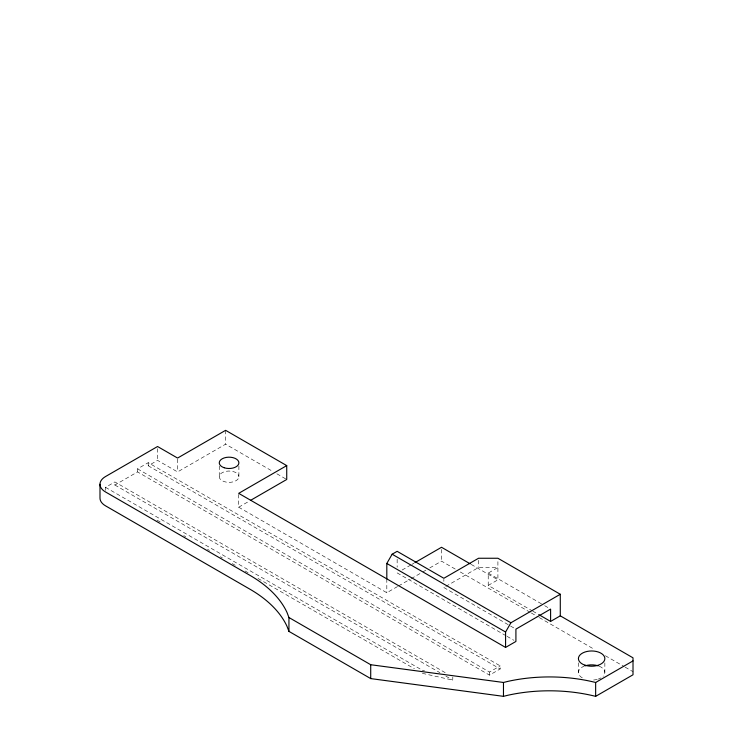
<?xml version="1.0" encoding="UTF-8"?>
<svg xmlns="http://www.w3.org/2000/svg" width="733" height="733" viewBox="0 0 733 733"><rect width="100%" height="100%" fill="white"/><g stroke="black" fill="none" stroke-linecap="round" stroke-linejoin="round"><path stroke-width="0.55" stroke-dasharray="3.67 2.75" d="M105.515 490.414L105.515 487.335L114.861 481.947L446.855 673.618M137.547 471.924L137.547 468.845L148.222 462.679L500.172 665.885L500.172 668.963L489.497 675.13L137.547 471.924L114.861 485.026L114.861 481.947M148.222 462.679L148.222 465.767L157.558 460.37L177.578 471.924L225.617 444.189L272.933 471.511M238.692 494.409L238.692 507.209L249.477 500.987M402.078 570.045L410.956 564.923M411.937 564.355L413.916 563.219M238.692 507.209L386.813 592.731L397.561 586.528M398.532 585.96L410.26 579.189M411.231 578.63L421.979 572.427M422.959 571.859L425.891 570.164M429.795 567.91L441.523 561.139L456.329 569.688M445.838 586.391L478.548 567.498L497.909 567.498L488.224 573.087L488.224 585.42L531.791 610.571M488.224 585.42L497.909 579.83L497.909 560.305M137.547 468.845L489.497 672.042L500.172 665.885M422.336 670.255L424.517 670.741M422.336 673.334L452.802 680.132L452.802 677.054M488.224 573.087L543.675 605.101M544.665 605.669L549.613 608.527M471.2 564.41L497.909 579.83M532.781 611.139L537.738 613.997M460.278 571.969L530.353 612.431M531.343 612.999L538.251 616.994M539.241 617.562L594.518 649.475M605.376 655.742L624.131 666.572M625.112 667.14L633.01 671.694M276.872 473.784L286.731 479.474M443.85 587.527L514.923 628.566M397.149 572.894L506.017 635.749M507.007 636.317L513.934 640.321M148.222 465.767L500.172 668.963M114.861 485.026L439.919 672.692M445.866 676.128L452.802 680.132M105.515 487.335L421.347 669.678M156.999 520.146L160.958 522.427M183.736 535.576L185.715 536.721M207.494 549.292L209.473 550.437M220.367 556.723L222.346 557.868M232.242 563.585L235.22 565.299M245.115 571.016L248.084 572.73M257.989 578.447L414.42 668.762M604.853 662.87L604.853 672.463M578.438 662.87L578.438 672.463M489.497 672.042L489.497 675.13M478.548 560.305L478.548 567.498M443.85 579.317L443.85 581.37M441.523 549.411L441.523 561.139M397.149 559.27L397.149 567.214M386.813 578.859L386.813 592.731M238.894 466.041L238.894 476.707A9.813 5.662 0 0 1 224.179 481.608A9.813 5.662 0 0 1 224.179 471.795A9.813 5.662 0 0 1 238.894 476.707M225.617 430.326L225.617 444.189M219.268 466.041L219.268 476.707M177.578 459.124L177.578 471.924M157.558 448.642L157.558 460.37M599.218 666.215A13.212 7.623 0 0 1 603.085 676.284M600.987 677.86A13.212 7.623 0 0 1 598.247 679.07M597.23 679.381A13.212 7.623 0 0 1 592.795 680.068M582.304 677.86A13.212 7.623 0 0 1 584.073 666.215"/><path stroke-width="1.1" d="M386.813 578.859L386.813 563.457L392.146 554.212L397.149 551.326L443.85 578.282L478.548 558.253L497.909 558.253L560.287 594.271L560.287 615.839L633.01 657.831L633.01 674.781L595.645 696.35A115.915 66.923 0 0 0 508.033 695.223L503.47 696.341L370.715 678.593L288.939 631.379L286.997 626.312A143.137 82.637 0 0 0 249.926 589.195L105.515 505.825A18.875 10.894 0 0 1 99.99 498.119L99.99 484.256M560.287 615.839L550.602 621.428L550.602 609.105L515.913 629.134L515.913 641.457L505.578 647.431L505.578 632.02L510.91 622.775L560.287 594.271M250.457 500.419L286.731 479.474L286.731 465.611L238.692 493.346L505.578 647.431M414.896 562.642L441.523 547.276L470.21 563.833M286.731 465.611L225.617 430.326L177.578 458.061L157.558 446.507L105.515 476.551A18.875 10.894 0 0 0 105.515 491.962L249.926 575.332A143.137 82.637 0 0 1 286.997 612.44L288.939 617.516L370.715 664.73L503.47 682.469L508.033 681.351A115.915 66.923 0 0 1 595.645 682.478L633.01 660.909M538.728 614.566L550.602 621.428M392.146 554.212L510.91 622.775M386.813 563.457L505.578 632.02M595.645 682.478L595.645 696.35M503.47 682.469L503.47 696.341M370.715 664.73L370.715 678.593M288.939 617.516L288.939 631.379M585.035 665.866A13.212 7.623 0 0 1 598.247 665.866M224.179 467.746A9.813 5.662 0 0 0 238.894 462.835A9.813 5.662 0 0 0 224.179 457.933A9.813 5.662 0 0 0 224.179 467.746M585.035 665.207A13.212 7.623 0 0 0 604.853 658.601A13.212 7.623 0 0 0 585.035 651.994A13.212 7.623 0 0 0 585.035 665.207"/></g></svg>
